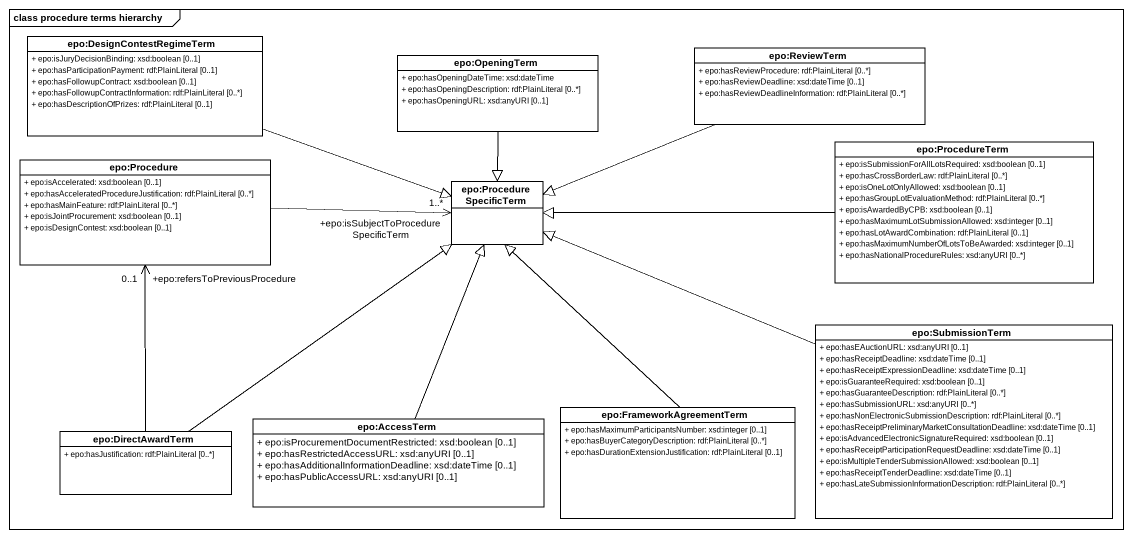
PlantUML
@startuml
mainframe class procedure terms hierarchy
hide circle
hide empty members
skinparam classAttributeIconSize 0
class "epo:DesignContestRegimeTerm" as epo_DesignContestRegimeTerm {
  + epo:isJuryDecisionBinding: xsd:boolean [0..1]
  + epo:hasParticipationPayment: rdf:PlainLiteral [0..1]
  + epo:hasFollowupContract: xsd:boolean [0..1]
  + epo:hasFollowupContractInformation: rdf:PlainLiteral [0..*]
  + epo:hasDescriptionOfPrizes: rdf:PlainLiteral [0..1]
}
class "epo:ReviewTerm" as epo_ReviewTerm {
  + epo:hasReviewProcedure: rdf:PlainLiteral [0..*]
  + epo:hasReviewDeadline: xsd:dateTime [0..1]
  + epo:hasReviewDeadlineInformation: rdf:PlainLiteral [0..*]
}
class "epo:OpeningTerm" as epo_OpeningTerm {
  + epo:hasOpeningDateTime: xsd:dateTime
  + epo:hasOpeningDescription: rdf:PlainLiteral [0..*]
  + epo:hasOpeningURL: xsd:anyURI [0..1]
}
class "epo:Procedure" as epo_Procedure {
  + epo:isAccelerated: xsd:boolean [0..1]
  + epo:hasAcceleratedProcedureJustification: rdf:PlainLiteral [0..*]
  + epo:hasMainFeature: rdf:PlainLiteral [0..*]
  + epo:isJointProcurement: xsd:boolean [0..1]
  + epo:isDesignContest: xsd:boolean [0..1]
}
class "epo:ProcedureTerm" as epo_ProcedureTerm {
  + epo:isSubmissionForAllLotsRequired: xsd:boolean [0..1]
  + epo:hasCrossBorderLaw: rdf:PlainLiteral [0..*]
  + epo:isOneLotOnlyAllowed: xsd:boolean [0..1]
  + epo:hasGroupLotEvaluationMethod: rdf:PlainLiteral [0..*]
  + epo:isAwardedByCPB: xsd:boolean [0..1]
  + epo:hasMaximumLotSubmissionAllowed: xsd:integer [0..1]
  + epo:hasLotAwardCombination: rdf:PlainLiteral [0..1]
  + epo:hasMaximumNumberOfLotsToBeAwarded: xsd:integer [0..1]
  + epo:hasNationalProcedureRules: xsd:anyURI [0..*]
}
class "epo:ProcedureSpecificTerm" as epo_ProcedureSpecificTerm
class "epo:SubmissionTerm" as epo_SubmissionTerm {
  + epo:hasEAuctionURL: xsd:anyURI [0..1]
  + epo:hasReceiptDeadline: xsd:dateTime [0..1]
  + epo:hasReceiptExpressionDeadline: xsd:dateTime [0..1]
  + epo:isGuaranteeRequired: xsd:boolean [0..1]
  + epo:hasGuaranteeDescription: rdf:PlainLiteral [0..*]
  + epo:hasSubmissionURL: xsd:anyURI [0..*]
  + epo:hasNonElectronicSubmissionDescription: rdf:PlainLiteral [0..*]
  + epo:hasReceiptPreliminaryMarketConsultationDeadline: xsd:dateTime [0..1]
  + epo:isAdvancedElectronicSignatureRequired: xsd:boolean [0..1]
  + epo:hasReceiptParticipationRequestDeadline: xsd:dateTime [0..1]
  + epo:isMultipleTenderSubmissionAllowed: xsd:boolean [0..1]
  + epo:hasReceiptTenderDeadline: xsd:dateTime [0..1]
  + epo:hasLateSubmissionInformationDescription: rdf:PlainLiteral [0..*]
}
class "epo:AccessTerm" as epo_AccessTerm {
  + epo:isProcurementDocumentRestricted: xsd:boolean [0..1]
  + epo:hasRestrictedAccessURL: xsd:anyURI [0..1]
  + epo:hasAdditionalInformationDeadline: xsd:dateTime [0..1]
  + epo:hasPublicAccessURL: xsd:anyURI [0..1]
}
class "epo:FrameworkAgreementTerm" as epo_FrameworkAgreementTerm {
  + epo:hasMaximumParticipantsNumber: xsd:integer [0..1]
  + epo:hasBuyerCategoryDescription: rdf:PlainLiteral [0..*]
  + epo:hasDurationExtensionJustification: rdf:PlainLiteral [0..1]
}
class "epo:DirectAwardTerm" as epo_DirectAwardTerm {
  + epo:hasJustification: rdf:PlainLiteral [0..*]
}
epo_DesignContestRegimeTerm -right-|> epo_ProcedureSpecificTerm
epo_ReviewTerm -left-|> epo_ProcedureSpecificTerm
epo_OpeningTerm --|> epo_ProcedureSpecificTerm
epo_Procedure -right-> "+epo:isSubjectToProcedureSpecificTerm\n1..*" epo_ProcedureSpecificTerm
epo_ProcedureTerm -left-|> epo_ProcedureSpecificTerm
epo_SubmissionTerm -left-|> epo_ProcedureSpecificTerm
epo_AccessTerm -up-|> epo_ProcedureSpecificTerm
epo_FrameworkAgreementTerm -up-|> epo_ProcedureSpecificTerm
epo_DirectAwardTerm -up-> "+epo:refersToPreviousProcedure\n0..1" epo_Procedure
epo_DirectAwardTerm -up-|> epo_ProcedureSpecificTerm
@enduml
